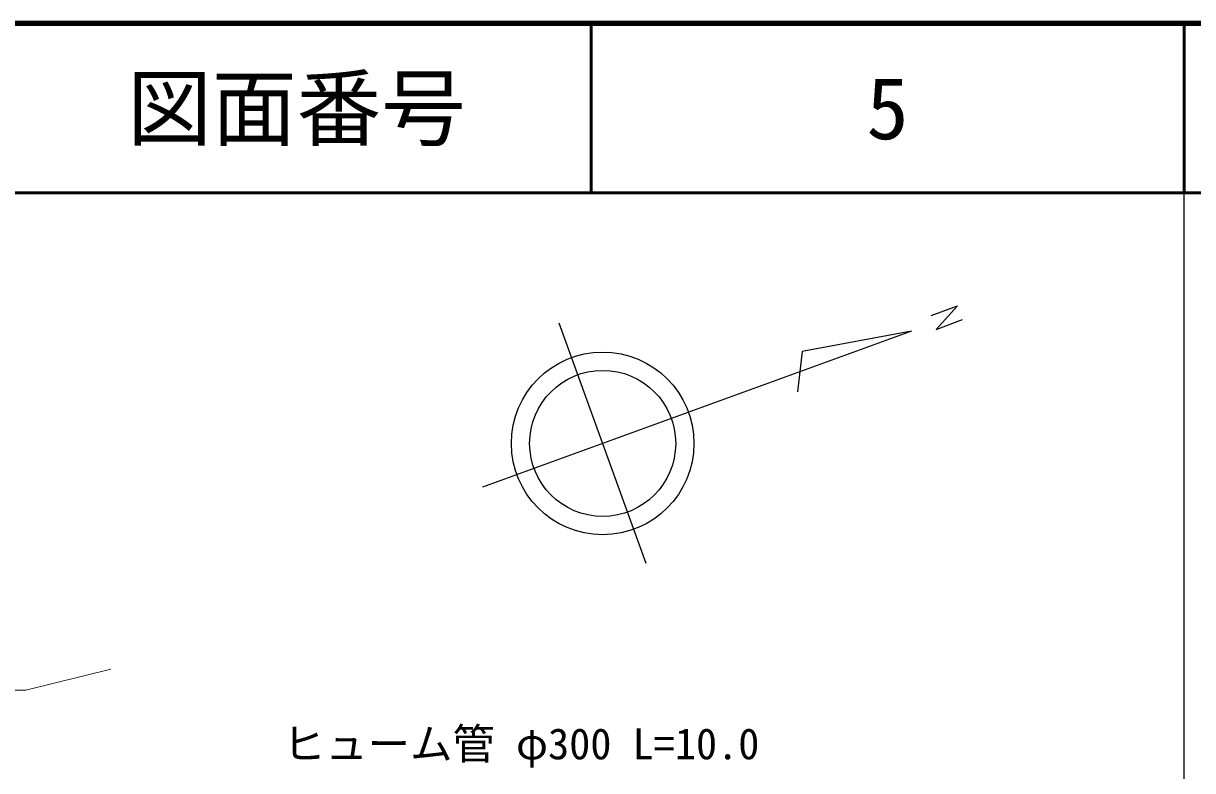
# Model space of a CAD drawing. Units: millimetres, scale not verified. Extents: x 40000 to 680000, y 20000 to 380000.
# Drawn here: x 510498 to 579500, y 335917 to 380000 of the extents above; entities that cross this region are included whole.
import ezdxf
from ezdxf.enums import TextEntityAlignment as Align

# ---------------------------------------------------------------- set-up
doc = ezdxf.new("R2010")
doc.units = ezdxf.units.MM
doc.header["$LTSCALE"] = 1000
for name, color, linetype, lineweight in [('M-BMK-SRVR', 3, 'Continuous', 25), ('M-TTL', 2, 'Continuous', 140), ('M-TTL-BAND', 7, 'Continuous', 25), ('M-TTL-LINE', 7, 'Continuous', 50), ('M-WORK', 1, 'Continuous', 13), ('引出線', 7, 'Continuous', 13)]:
    doc.layers.add(name, color=color, linetype=linetype, lineweight=lineweight)
doc.layers.add('M-TTL-TXT', color=7, linetype='Continuous')
doc.styles.add('ＭＳ ゴシック', font='')
doc.styles.get('ＭＳ ゴシック').set_extended_font_data('MS Gothic')

msp = doc.modelspace()

# ---------------------------------------------------------------- linework, layer by layer
at = {"layer": 'M-BMK-SRVR'}
for p, q in [((564068, 362763), (565631, 363331)), ((565631, 363331), (564358, 361950)), ((547259, 348133), (542109, 362310)), ((564358, 361950), (565924, 362529)), ((562911, 361843), (537595, 352647)), ((562911, 361843), (556467, 360648)), ((556467, 360648), (556190, 358255))]:
    msp.add_line(p, q, dxfattribs=at)
for radius in [5387, 4309]:
    msp.add_circle((544684, 355221), radius, dxfattribs=at)
at = {"layer": 'M-TTL'}
msp.add_line((680000, 380000), (40000, 380000), dxfattribs=at)
at = {"layer": 'M-TTL-BAND'}
msp.add_line((579000, 20000), (579000, 370000), dxfattribs=at)
at = {"layer": 'M-TTL-LINE'}
for p, q in [((543997, 380000), (543997, 370000)), ((579000, 380000), (579000, 370000)), ((40000, 370000), (680000, 370000))]:
    msp.add_line(p, q, dxfattribs=at)
at = {"layer": 'M-WORK'}
for p, q in [((510652, 340659), (515652, 341909)), ((508152, 340659), (510652, 340659))]:
    msp.add_line(p, q, dxfattribs=at)

# ---------------------------------------------------------------- texts
at = {"layer": 'M-TTL-TXT', "style": 'ＭＳ ゴシック'}
for s, p in [('図面番号', (526622, 375000)), ('5', (561497, 375000))]:
    msp.add_text(s, height=3666, dxfattribs=at).set_placement(p, align=Align.MIDDLE_CENTER)
at = {"layer": '引出線', "style": 'ＭＳ ゴシック'}
msp.add_text('ヒューム管 φ300 L=10.0', height=1833, dxfattribs=at).set_placement((539875, 337500), align=Align.MIDDLE_CENTER)

doc.saveas('drawing.dxf')
